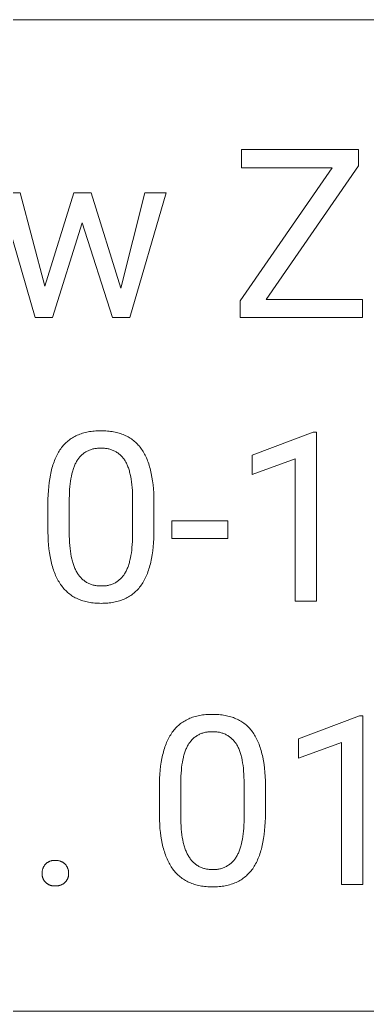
# Model space of a CAD drawing. Header units: millimetres. Extents: x 1434 to 4837, y 1889 to 4267.
# Drawn here: x 4076.1 to 4142.7, y 2079.7 to 2269.9 of the extents above; entities that cross this region are included whole.
import ezdxf

# ---------------------------------------------------------------- set-up
doc = ezdxf.new("R2010")
doc.units = ezdxf.units.MM
doc.header["$MEASUREMENT"] = 0
doc.layers.add('Domyślny', color=7, linetype='Continuous', true_color=0x000000)

msp = doc.modelspace()

# ---------------------------------------------------------------- linework, layer by layer
at = {"layer": 'Domyślny', "color": 18, "lineweight": 15, "true_color": 0x000000}
for p, q in [((4834.11, 2269.9), (3551.35, 2269.9)), ((4118.66, 2241.53), (4118.66, 2245.01)), ((4118.66, 2245.01), (4141.11, 2245.01)), ((4141.11, 2245.01), (4141.11, 2241.91)), ((4118.37, 2215.98), (4136.03, 2241.53)), ((4136.03, 2241.53), (4118.66, 2241.53)), ((4141.11, 2241.91), (4123.39, 2216.26)), ((4079.09, 2212.79), (4072.13, 2236.73)), ((4072.13, 2236.73), (4076.21, 2236.73)), ((4076.21, 2236.73), (4080.92, 2218.8)), ((4080.92, 2218.8), (4086.5, 2236.73)), ((4086.5, 2236.73), (4089.8, 2236.73)), ((4089.8, 2236.73), (4095.48, 2218.43)), ((4095.48, 2218.43), (4100.08, 2236.73)), ((4104.19, 2236.73), (4097.21, 2212.79)), ((4100.08, 2236.73), (4104.19, 2236.73)), ((4088.07, 2230.94), (4082.41, 2212.79)), ((4093.89, 2212.79), (4088.07, 2230.94)), ((4118.37, 2212.78), (4118.37, 2215.98)), ((4123.39, 2216.26), (4141.83, 2216.26)), ((4141.83, 2216.26), (4141.83, 2212.78)), ((4082.41, 2212.79), (4079.09, 2212.79)), ((4097.21, 2212.79), (4093.89, 2212.79)), ((4141.83, 2212.78), (4118.37, 2212.78)), ((4089.23, 2190.85), (4089.51, 2190.9)), ((4089.51, 2190.9), (4089.81, 2190.94)), ((4089.81, 2190.94), (4090.1, 2190.98)), ((4090.1, 2190.98), (4090.41, 2191.01)), ((4090.41, 2191.01), (4090.72, 2191.03)), ((4090.72, 2191.03), (4091.03, 2191.05)), ((4091.03, 2191.05), (4091.35, 2191.06)), ((4091.35, 2191.06), (4091.68, 2191.07)), ((4091.68, 2191.07), (4092, 2191.06)), ((4092, 2191.06), (4092.32, 2191.05)), ((4092.32, 2191.05), (4092.63, 2191.04)), ((4092.63, 2191.04), (4092.94, 2191.01)), ((4092.94, 2191.01), (4093.24, 2190.98)), ((4093.24, 2190.98), (4093.54, 2190.95)), ((4093.54, 2190.95), (4093.83, 2190.91)), ((4093.83, 2190.91), (4094.11, 2190.86)), ((4085.18, 2188.95), (4085.38, 2189.12)), ((4085.38, 2189.12), (4085.58, 2189.28)), ((4085.58, 2189.28), (4085.78, 2189.43)), ((4085.78, 2189.43), (4085.99, 2189.57)), ((4085.99, 2189.57), (4086.21, 2189.71)), ((4086.21, 2189.71), (4086.43, 2189.85)), ((4086.43, 2189.85), (4086.66, 2189.97)), ((4086.66, 2189.97), (4086.89, 2190.09)), ((4086.89, 2190.09), (4087.13, 2190.2)), ((4087.13, 2190.2), (4087.37, 2190.3)), ((4087.37, 2190.3), (4087.62, 2190.4)), ((4087.62, 2190.4), (4087.87, 2190.49)), ((4087.87, 2190.49), (4088.13, 2190.58)), ((4088.13, 2190.58), (4088.4, 2190.66)), ((4088.4, 2190.66), (4088.67, 2190.73)), ((4088.67, 2190.73), (4088.95, 2190.79)), ((4088.95, 2190.79), (4089.23, 2190.85)), ((4094.11, 2190.86), (4094.39, 2190.8)), ((4094.39, 2190.8), (4094.66, 2190.74)), ((4094.66, 2190.74), (4094.93, 2190.67)), ((4094.93, 2190.67), (4095.2, 2190.6)), ((4095.2, 2190.6), (4095.45, 2190.52)), ((4095.45, 2190.52), (4095.71, 2190.43)), ((4095.71, 2190.43), (4095.95, 2190.33)), ((4095.95, 2190.33), (4096.2, 2190.23)), ((4096.2, 2190.23), (4096.43, 2190.12)), ((4096.43, 2190.12), (4096.66, 2190.01)), ((4096.66, 2190.01), (4096.89, 2189.89)), ((4096.89, 2189.89), (4097.11, 2189.76)), ((4097.11, 2189.76), (4097.32, 2189.63)), ((4097.32, 2189.63), (4097.53, 2189.49)), ((4097.53, 2189.49), (4097.74, 2189.34)), ((4097.74, 2189.34), (4097.94, 2189.19)), ((4097.94, 2189.19), (4098.13, 2189.03)), ((4098.13, 2189.03), (4098.32, 2188.87)), ((4120.69, 2186.37), (4132.42, 2190.77)), ((4132.42, 2190.77), (4133.06, 2190.77)), ((4133.06, 2190.77), (4133.06, 2158.4)), ((4083.53, 2186.93), (4083.68, 2187.16)), ((4083.68, 2187.16), (4083.82, 2187.39)), ((4083.82, 2187.39), (4083.97, 2187.61)), ((4083.97, 2187.61), (4084.13, 2187.82)), ((4084.13, 2187.82), (4084.29, 2188.03)), ((4084.29, 2188.03), (4084.46, 2188.23)), ((4084.46, 2188.23), (4084.63, 2188.42)), ((4084.63, 2188.42), (4084.81, 2188.6)), ((4084.81, 2188.6), (4084.99, 2188.78)), ((4084.99, 2188.78), (4085.18, 2188.95)), ((4089.06, 2187.16), (4088.91, 2187.08)), ((4089.21, 2187.23), (4089.06, 2187.16)), ((4089.36, 2187.3), (4089.21, 2187.23)), ((4089.52, 2187.37), (4089.36, 2187.3)), ((4089.68, 2187.43), (4089.52, 2187.37)), ((4089.84, 2187.48), (4089.68, 2187.43)), ((4090, 2187.53), (4089.84, 2187.48)), ((4090.16, 2187.57), (4090, 2187.53)), ((4090.33, 2187.61), (4090.16, 2187.57)), ((4090.5, 2187.64), (4090.33, 2187.61)), ((4090.66, 2187.67), (4090.5, 2187.64)), ((4090.83, 2187.69), (4090.66, 2187.67)), ((4091, 2187.7), (4090.83, 2187.69)), ((4091.17, 2187.71), (4091, 2187.7)), ((4091.34, 2187.71), (4091.17, 2187.71)), ((4091.51, 2187.71), (4091.34, 2187.71)), ((4091.68, 2187.7), (4091.51, 2187.71)), ((4091.85, 2187.71), (4091.68, 2187.7)), ((4092.02, 2187.71), (4091.85, 2187.71)), ((4092.19, 2187.71), (4092.02, 2187.71)), ((4092.36, 2187.7), (4092.19, 2187.71)), ((4092.53, 2187.69), (4092.36, 2187.7)), ((4092.7, 2187.67), (4092.53, 2187.69)), ((4092.87, 2187.64), (4092.7, 2187.67)), ((4093.04, 2187.61), (4092.87, 2187.64)), ((4093.2, 2187.57), (4093.04, 2187.61)), ((4093.37, 2187.53), (4093.2, 2187.57)), ((4093.53, 2187.48), (4093.37, 2187.53)), ((4093.69, 2187.42), (4093.53, 2187.48)), ((4093.85, 2187.36), (4093.69, 2187.42)), ((4094.01, 2187.3), (4093.85, 2187.36)), ((4094.17, 2187.23), (4094.01, 2187.3)), ((4094.32, 2187.15), (4094.17, 2187.23)), ((4094.47, 2187.07), (4094.32, 2187.15)), ((4098.32, 2188.87), (4098.5, 2188.69)), ((4098.5, 2188.69), (4098.68, 2188.51)), ((4098.68, 2188.51), (4098.85, 2188.33)), ((4098.85, 2188.33), (4099.02, 2188.14)), ((4099.02, 2188.14), (4099.18, 2187.94)), ((4099.18, 2187.94), (4099.34, 2187.73)), ((4099.34, 2187.73), (4099.49, 2187.52)), ((4099.49, 2187.52), (4099.63, 2187.3)), ((4099.63, 2187.3), (4099.78, 2187.08)), ((4082.68, 2185.09), (4082.79, 2185.38)), ((4082.79, 2185.38), (4082.9, 2185.65)), ((4082.9, 2185.65), (4083.02, 2185.92)), ((4083.02, 2185.92), (4083.14, 2186.19)), ((4083.14, 2186.19), (4083.27, 2186.44)), ((4083.27, 2186.44), (4083.4, 2186.69)), ((4083.4, 2186.69), (4083.53, 2186.93)), ((4087.01, 2185.18), (4086.93, 2185.03)), ((4087.1, 2185.33), (4087.01, 2185.18)), ((4087.19, 2185.47), (4087.1, 2185.33)), ((4087.29, 2185.61), (4087.19, 2185.47)), ((4087.39, 2185.75), (4087.29, 2185.61)), ((4087.49, 2185.88), (4087.39, 2185.75)), ((4087.6, 2186.01), (4087.49, 2185.88)), ((4087.71, 2186.14), (4087.6, 2186.01)), ((4087.83, 2186.26), (4087.71, 2186.14)), ((4087.95, 2186.38), (4087.83, 2186.26)), ((4088.08, 2186.49), (4087.95, 2186.38)), ((4088.21, 2186.6), (4088.08, 2186.49)), ((4088.34, 2186.7), (4088.21, 2186.6)), ((4088.48, 2186.8), (4088.34, 2186.7)), ((4088.62, 2186.9), (4088.48, 2186.8)), ((4088.76, 2186.99), (4088.62, 2186.9)), ((4088.91, 2187.08), (4088.76, 2186.99)), ((4094.62, 2186.99), (4094.47, 2187.07)), ((4094.76, 2186.9), (4094.62, 2186.99)), ((4094.9, 2186.8), (4094.76, 2186.9)), ((4095.04, 2186.7), (4094.9, 2186.8)), ((4095.18, 2186.6), (4095.04, 2186.7)), ((4095.31, 2186.49), (4095.18, 2186.6)), ((4095.44, 2186.37), (4095.31, 2186.49)), ((4095.56, 2186.25), (4095.44, 2186.37)), ((4095.68, 2186.13), (4095.56, 2186.25)), ((4095.79, 2186.01), (4095.68, 2186.13)), ((4095.9, 2185.88), (4095.79, 2186.01)), ((4096.01, 2185.74), (4095.9, 2185.88)), ((4096.11, 2185.6), (4096.01, 2185.74)), ((4096.21, 2185.46), (4096.11, 2185.6)), ((4096.3, 2185.32), (4096.21, 2185.46)), ((4096.39, 2185.17), (4096.3, 2185.32)), ((4099.78, 2187.08), (4099.91, 2186.84)), ((4099.91, 2186.84), (4100.04, 2186.6)), ((4100.04, 2186.6), (4100.17, 2186.36)), ((4100.17, 2186.36), (4100.29, 2186.1)), ((4100.29, 2186.1), (4100.41, 2185.84)), ((4100.41, 2185.84), (4100.53, 2185.57)), ((4100.53, 2185.57), (4100.63, 2185.3)), ((4100.63, 2185.3), (4100.74, 2185.01)), ((4120.69, 2182.66), (4120.69, 2186.37)), ((4128.95, 2185.68), (4120.69, 2182.66)), ((4128.95, 2158.4), (4128.95, 2185.68)), ((4082.13, 2183.24), (4082.21, 2183.57)), ((4082.21, 2183.57), (4082.29, 2183.89)), ((4082.29, 2183.89), (4082.38, 2184.2)), ((4082.38, 2184.2), (4082.48, 2184.51)), ((4082.48, 2184.51), (4082.58, 2184.8)), ((4082.58, 2184.8), (4082.68, 2185.09)), ((4086.28, 2183.4), (4086.22, 2183.2)), ((4086.34, 2183.6), (4086.28, 2183.4)), ((4086.4, 2183.8), (4086.34, 2183.6)), ((4086.47, 2183.99), (4086.4, 2183.8)), ((4086.54, 2184.17), (4086.47, 2183.99)), ((4086.61, 2184.35), (4086.54, 2184.17)), ((4086.69, 2184.53), (4086.61, 2184.35)), ((4086.76, 2184.7), (4086.69, 2184.53)), ((4086.84, 2184.87), (4086.76, 2184.7)), ((4086.93, 2185.03), (4086.84, 2184.87)), ((4096.48, 2185.01), (4096.39, 2185.17)), ((4096.56, 2184.85), (4096.48, 2185.01)), ((4096.64, 2184.68), (4096.56, 2184.85)), ((4096.72, 2184.51), (4096.64, 2184.68)), ((4096.8, 2184.33), (4096.72, 2184.51)), ((4096.87, 2184.15), (4096.8, 2184.33)), ((4096.94, 2183.96), (4096.87, 2184.15)), ((4097.01, 2183.76), (4096.94, 2183.96)), ((4097.07, 2183.56), (4097.01, 2183.76)), ((4097.13, 2183.35), (4097.07, 2183.56)), ((4097.19, 2183.14), (4097.13, 2183.35)), ((4100.74, 2185.01), (4100.84, 2184.72)), ((4100.84, 2184.72), (4100.93, 2184.43)), ((4100.93, 2184.43), (4101.02, 2184.12)), ((4101.02, 2184.12), (4101.11, 2183.81)), ((4101.11, 2183.81), (4101.19, 2183.5)), ((4101.19, 2183.5), (4101.27, 2183.17)), ((4081.75, 2181.13), (4081.86, 2181.86)), ((4081.86, 2181.86), (4081.99, 2182.57)), ((4081.99, 2182.57), (4082.06, 2182.91)), ((4082.06, 2182.91), (4082.13, 2183.24)), ((4085.85, 2181.37), (4085.78, 2180.87)), ((4085.93, 2181.86), (4085.85, 2181.37)), ((4086.01, 2182.33), (4085.93, 2181.86)), ((4086.11, 2182.77), (4086.01, 2182.33)), ((4086.16, 2182.99), (4086.11, 2182.77)), ((4086.22, 2183.2), (4086.16, 2182.99)), ((4097.25, 2182.92), (4097.19, 2183.14)), ((4097.3, 2182.7), (4097.25, 2182.92)), ((4097.4, 2182.24), (4097.3, 2182.7)), ((4097.48, 2181.75), (4097.4, 2182.24)), ((4097.56, 2181.25), (4097.48, 2181.75)), ((4101.27, 2183.17), (4101.34, 2182.84)), ((4101.34, 2182.84), (4101.47, 2182.15)), ((4101.47, 2182.15), (4101.58, 2181.44)), ((4101.58, 2181.44), (4101.67, 2180.7)), ((4081.55, 2178.77), (4081.6, 2179.58)), ((4081.6, 2179.58), (4081.67, 2180.37)), ((4081.67, 2180.37), (4081.75, 2181.13)), ((4085.68, 2179.8), (4085.65, 2179.23)), ((4085.73, 2180.34), (4085.68, 2179.8)), ((4085.78, 2180.87), (4085.73, 2180.34)), ((4097.62, 2180.72), (4097.56, 2181.25)), ((4097.67, 2180.17), (4097.62, 2180.72)), ((4097.71, 2179.59), (4097.67, 2180.17)), ((4097.74, 2179), (4097.71, 2179.59)), ((4101.67, 2180.7), (4101.74, 2179.93)), ((4101.74, 2179.93), (4101.8, 2179.13)), ((4081.51, 2177.05), (4081.52, 2177.92)), ((4081.52, 2177.92), (4081.55, 2178.77)), ((4085.63, 2178.65), (4085.61, 2178.05)), ((4085.61, 2178.05), (4085.61, 2171.5)), ((4085.65, 2179.23), (4085.63, 2178.65)), ((4097.76, 2178.38), (4097.74, 2179)), ((4097.76, 2177.74), (4097.76, 2178.38)), ((4097.76, 2171.03), (4097.76, 2177.74)), ((4101.8, 2179.13), (4101.84, 2178.31)), ((4101.84, 2178.31), (4101.85, 2177.46)), ((4081.51, 2171.59), (4081.51, 2177.05)), ((4101.85, 2177.46), (4101.85, 2172.14)), ((4101.85, 2172.14), (4101.84, 2171.26)), ((4105.25, 2170.42), (4105.25, 2173.76)), ((4105.25, 2173.76), (4116.05, 2173.76)), ((4116.05, 2173.76), (4116.05, 2170.42)), ((4081.53, 2170.75), (4081.51, 2171.59)), ((4081.57, 2169.94), (4081.53, 2170.75)), ((4085.61, 2171.5), (4085.62, 2170.86)), ((4085.62, 2170.86), (4085.64, 2170.24)), ((4085.64, 2170.24), (4085.67, 2169.64)), ((4097.72, 2169.81), (4097.75, 2170.41)), ((4097.75, 2170.41), (4097.76, 2171.03)), ((4101.81, 2170.4), (4101.77, 2169.57)), ((4101.84, 2171.26), (4101.81, 2170.4)), ((4116.05, 2170.42), (4105.25, 2170.42)), ((4081.63, 2169.16), (4081.57, 2169.94)), ((4081.71, 2168.4), (4081.63, 2169.16)), ((4081.81, 2167.67), (4081.71, 2168.4)), ((4085.67, 2169.64), (4085.71, 2169.06)), ((4085.71, 2169.06), (4085.76, 2168.5)), ((4085.76, 2168.5), (4085.83, 2167.97)), ((4097.52, 2167.63), (4097.58, 2168.14)), ((4097.58, 2168.14), (4097.64, 2168.68)), ((4097.64, 2168.68), (4097.69, 2169.23)), ((4097.69, 2169.23), (4097.72, 2169.81)), ((4101.7, 2168.77), (4101.61, 2168)), ((4101.77, 2169.57), (4101.7, 2168.77)), ((4081.92, 2166.96), (4081.81, 2167.67)), ((4082.05, 2166.29), (4081.92, 2166.96)), ((4082.13, 2165.96), (4082.05, 2166.29)), ((4085.83, 2167.97), (4085.91, 2167.46)), ((4085.91, 2167.46), (4086, 2166.96)), ((4086, 2166.96), (4086.1, 2166.49)), ((4086.1, 2166.49), (4086.15, 2166.26)), ((4086.15, 2166.26), (4086.21, 2166.04)), ((4097.19, 2166), (4097.24, 2166.21)), ((4097.24, 2166.21), (4097.35, 2166.67)), ((4097.35, 2166.67), (4097.44, 2167.14)), ((4097.44, 2167.14), (4097.52, 2167.63)), ((4101.32, 2166.21), (4101.24, 2165.87)), ((4101.38, 2166.55), (4101.32, 2166.21)), ((4101.51, 2167.26), (4101.38, 2166.55)), ((4101.61, 2168), (4101.51, 2167.26)), ((4082.2, 2165.64), (4082.13, 2165.96)), ((4082.29, 2165.32), (4082.2, 2165.64)), ((4082.37, 2165.01), (4082.29, 2165.32)), ((4082.47, 2164.71), (4082.37, 2165.01)), ((4082.56, 2164.41), (4082.47, 2164.71)), ((4082.66, 2164.12), (4082.56, 2164.41)), ((4086.21, 2166.04), (4086.27, 2165.82)), ((4086.27, 2165.82), (4086.34, 2165.61)), ((4086.34, 2165.61), (4086.41, 2165.41)), ((4086.41, 2165.41), (4086.48, 2165.2)), ((4086.48, 2165.2), (4086.55, 2165.01)), ((4086.55, 2165.01), (4086.62, 2164.82)), ((4086.62, 2164.82), (4086.7, 2164.63)), ((4086.7, 2164.63), (4086.79, 2164.45)), ((4086.79, 2164.45), (4086.87, 2164.28)), ((4086.87, 2164.28), (4086.96, 2164.11)), ((4096.49, 2164.11), (4096.58, 2164.27)), ((4096.58, 2164.27), (4096.66, 2164.45)), ((4096.66, 2164.45), (4096.73, 2164.62)), ((4096.73, 2164.62), (4096.81, 2164.8)), ((4096.81, 2164.8), (4096.88, 2164.99)), ((4096.88, 2164.99), (4096.94, 2165.18)), ((4096.94, 2165.18), (4097.01, 2165.38)), ((4097.01, 2165.38), (4097.07, 2165.58)), ((4097.07, 2165.58), (4097.13, 2165.79)), ((4097.13, 2165.79), (4097.19, 2166)), ((4100.8, 2164.29), (4100.7, 2164)), ((4100.9, 2164.59), (4100.8, 2164.29)), ((4100.99, 2164.9), (4100.9, 2164.59)), ((4101.08, 2165.21), (4100.99, 2164.9)), ((4101.16, 2165.54), (4101.08, 2165.21)), ((4101.24, 2165.87), (4101.16, 2165.54)), ((4082.77, 2163.84), (4082.66, 2164.12)), ((4082.88, 2163.56), (4082.77, 2163.84)), ((4082.99, 2163.3), (4082.88, 2163.56)), ((4083.11, 2163.03), (4082.99, 2163.3)), ((4083.24, 2162.78), (4083.11, 2163.03)), ((4083.37, 2162.53), (4083.24, 2162.78)), ((4083.5, 2162.28), (4083.37, 2162.53)), ((4086.96, 2164.11), (4087.05, 2163.95)), ((4087.05, 2163.95), (4087.14, 2163.79)), ((4087.14, 2163.79), (4087.23, 2163.64)), ((4087.23, 2163.64), (4087.33, 2163.5)), ((4087.33, 2163.5), (4087.42, 2163.36)), ((4087.42, 2163.36), (4087.53, 2163.22)), ((4087.53, 2163.22), (4087.63, 2163.09)), ((4087.63, 2163.09), (4087.74, 2162.96)), ((4087.74, 2162.96), (4087.86, 2162.83)), ((4087.86, 2162.83), (4087.98, 2162.71)), ((4087.98, 2162.71), (4088.11, 2162.59)), ((4088.11, 2162.59), (4088.23, 2162.48)), ((4088.23, 2162.48), (4088.37, 2162.37)), ((4088.37, 2162.37), (4088.5, 2162.26)), ((4095.01, 2162.29), (4095.14, 2162.39)), ((4095.14, 2162.39), (4095.27, 2162.5)), ((4095.27, 2162.5), (4095.39, 2162.61)), ((4095.39, 2162.61), (4095.51, 2162.73)), ((4095.51, 2162.73), (4095.63, 2162.85)), ((4095.63, 2162.85), (4095.74, 2162.97)), ((4095.74, 2162.97), (4095.85, 2163.1)), ((4095.85, 2163.1), (4095.95, 2163.23)), ((4095.95, 2163.23), (4096.05, 2163.36)), ((4096.05, 2163.36), (4096.14, 2163.5)), ((4096.14, 2163.5), (4096.23, 2163.64)), ((4096.23, 2163.64), (4096.32, 2163.79)), ((4096.32, 2163.79), (4096.41, 2163.95)), ((4096.41, 2163.95), (4096.49, 2164.11)), ((4099.98, 2162.38), (4099.84, 2162.14)), ((4100.11, 2162.64), (4099.98, 2162.38)), ((4100.24, 2162.89), (4100.11, 2162.64)), ((4100.36, 2163.16), (4100.24, 2162.89)), ((4100.48, 2163.43), (4100.36, 2163.16)), ((4100.59, 2163.71), (4100.48, 2163.43)), ((4100.7, 2164), (4100.59, 2163.71)), ((4083.64, 2162.05), (4083.5, 2162.28)), ((4083.78, 2161.82), (4083.64, 2162.05)), ((4083.93, 2161.59), (4083.78, 2161.82)), ((4084.09, 2161.38), (4083.93, 2161.59)), ((4084.24, 2161.17), (4084.09, 2161.38)), ((4084.41, 2160.96), (4084.24, 2161.17)), ((4084.57, 2160.76), (4084.41, 2160.96)), ((4084.75, 2160.57), (4084.57, 2160.76)), ((4084.93, 2160.39), (4084.75, 2160.57)), ((4088.5, 2162.26), (4088.64, 2162.16)), ((4088.64, 2162.16), (4088.79, 2162.07)), ((4088.79, 2162.07), (4088.93, 2161.98)), ((4088.93, 2161.98), (4089.08, 2161.9)), ((4089.08, 2161.9), (4089.23, 2161.82)), ((4089.23, 2161.82), (4089.39, 2161.74)), ((4089.39, 2161.74), (4089.54, 2161.67)), ((4089.54, 2161.67), (4089.7, 2161.61)), ((4089.7, 2161.61), (4089.87, 2161.55)), ((4089.87, 2161.55), (4090.03, 2161.5)), ((4090.03, 2161.5), (4090.19, 2161.45)), ((4090.19, 2161.45), (4090.36, 2161.41)), ((4090.36, 2161.41), (4090.53, 2161.38)), ((4090.53, 2161.38), (4090.7, 2161.35)), ((4090.7, 2161.35), (4090.87, 2161.33)), ((4090.87, 2161.33), (4091.04, 2161.31)), ((4091.04, 2161.31), (4091.21, 2161.3)), ((4091.21, 2161.3), (4091.38, 2161.29)), ((4091.38, 2161.29), (4091.55, 2161.29)), ((4091.55, 2161.29), (4091.72, 2161.3)), ((4091.72, 2161.3), (4091.89, 2161.29)), ((4091.89, 2161.29), (4092.06, 2161.29)), ((4092.06, 2161.29), (4092.22, 2161.29)), ((4092.22, 2161.29), (4092.39, 2161.3)), ((4092.39, 2161.3), (4092.56, 2161.32)), ((4092.56, 2161.32), (4092.72, 2161.34)), ((4092.72, 2161.34), (4092.89, 2161.36)), ((4092.89, 2161.36), (4093.05, 2161.4)), ((4093.05, 2161.4), (4093.21, 2161.43)), ((4093.21, 2161.43), (4093.37, 2161.48)), ((4093.37, 2161.48), (4093.53, 2161.52)), ((4093.53, 2161.52), (4093.69, 2161.58)), ((4093.69, 2161.58), (4093.85, 2161.64)), ((4093.85, 2161.64), (4094, 2161.7)), ((4094, 2161.7), (4094.15, 2161.77)), ((4094.15, 2161.77), (4094.3, 2161.84)), ((4094.3, 2161.84), (4094.45, 2161.92)), ((4094.45, 2161.92), (4094.59, 2162.01)), ((4094.59, 2162.01), (4094.73, 2162.1)), ((4094.73, 2162.1), (4094.87, 2162.19)), ((4094.87, 2162.19), (4095.01, 2162.29)), ((4098.75, 2160.63), (4098.57, 2160.45)), ((4098.92, 2160.83), (4098.75, 2160.63)), ((4099.09, 2161.03), (4098.92, 2160.83)), ((4099.25, 2161.24), (4099.09, 2161.03)), ((4099.41, 2161.46), (4099.25, 2161.24)), ((4099.56, 2161.68), (4099.41, 2161.46)), ((4099.7, 2161.91), (4099.56, 2161.68)), ((4099.84, 2162.14), (4099.7, 2161.91)), ((4085.11, 2160.21), (4084.93, 2160.39)), ((4085.3, 2160.04), (4085.11, 2160.21)), ((4085.49, 2159.88), (4085.3, 2160.04)), ((4085.69, 2159.72), (4085.49, 2159.88)), ((4085.9, 2159.57), (4085.69, 2159.72)), ((4086.11, 2159.42), (4085.9, 2159.57)), ((4086.32, 2159.29), (4086.11, 2159.42)), ((4086.54, 2159.16), (4086.32, 2159.29)), ((4086.77, 2159.03), (4086.54, 2159.16)), ((4087, 2158.92), (4086.77, 2159.03)), ((4087.24, 2158.81), (4087, 2158.92)), ((4087.48, 2158.7), (4087.24, 2158.81)), ((4087.72, 2158.61), (4087.48, 2158.7)), ((4087.98, 2158.52), (4087.72, 2158.61)), ((4095.76, 2158.62), (4095.51, 2158.53)), ((4096.01, 2158.72), (4095.76, 2158.62)), ((4096.25, 2158.83), (4096.01, 2158.72)), ((4096.49, 2158.94), (4096.25, 2158.83)), ((4096.72, 2159.06), (4096.49, 2158.94)), ((4096.95, 2159.19), (4096.72, 2159.06)), ((4097.17, 2159.32), (4096.95, 2159.19)), ((4097.39, 2159.46), (4097.17, 2159.32)), ((4097.6, 2159.61), (4097.39, 2159.46)), ((4097.8, 2159.76), (4097.6, 2159.61)), ((4098, 2159.92), (4097.8, 2159.76)), ((4098.2, 2160.09), (4098, 2159.92)), ((4098.38, 2160.27), (4098.2, 2160.09)), ((4098.57, 2160.45), (4098.38, 2160.27)), ((4088.23, 2158.43), (4087.98, 2158.52)), ((4088.5, 2158.36), (4088.23, 2158.43)), ((4088.76, 2158.29), (4088.5, 2158.36)), ((4089.04, 2158.22), (4088.76, 2158.29)), ((4089.31, 2158.17), (4089.04, 2158.22)), ((4089.6, 2158.12), (4089.31, 2158.17)), ((4089.88, 2158.07), (4089.6, 2158.12)), ((4090.18, 2158.04), (4089.88, 2158.07)), ((4090.48, 2158.01), (4090.18, 2158.04)), ((4090.78, 2157.98), (4090.48, 2158.01)), ((4091.09, 2157.97), (4090.78, 2157.98)), ((4091.4, 2157.96), (4091.09, 2157.97)), ((4091.72, 2157.95), (4091.4, 2157.96)), ((4092.05, 2157.96), (4091.72, 2157.95)), ((4092.36, 2157.97), (4092.05, 2157.96)), ((4092.68, 2157.98), (4092.36, 2157.97)), ((4092.98, 2158.01), (4092.68, 2157.98)), ((4093.29, 2158.04), (4092.98, 2158.01)), ((4093.58, 2158.08), (4093.29, 2158.04)), ((4093.87, 2158.12), (4093.58, 2158.08)), ((4094.16, 2158.17), (4093.87, 2158.12)), ((4094.44, 2158.23), (4094.16, 2158.17)), ((4094.72, 2158.3), (4094.44, 2158.23)), ((4094.98, 2158.37), (4094.72, 2158.3)), ((4095.25, 2158.45), (4094.98, 2158.37)), ((4095.51, 2158.53), (4095.25, 2158.45)), ((4133.06, 2158.4), (4128.95, 2158.4)), ((4108.27, 2135.69), (4108.51, 2135.8)), ((4108.51, 2135.8), (4108.75, 2135.9)), ((4108.75, 2135.9), (4109, 2136)), ((4109, 2136), (4109.25, 2136.09)), ((4109.25, 2136.09), (4109.51, 2136.18)), ((4109.51, 2136.18), (4109.78, 2136.26)), ((4109.78, 2136.26), (4110.05, 2136.33)), ((4110.05, 2136.33), (4110.33, 2136.39)), ((4110.33, 2136.39), (4110.61, 2136.45)), ((4110.61, 2136.45), (4110.89, 2136.5)), ((4110.89, 2136.5), (4111.19, 2136.54)), ((4111.19, 2136.54), (4111.49, 2136.58)), ((4111.49, 2136.58), (4111.79, 2136.61)), ((4111.79, 2136.61), (4112.1, 2136.63)), ((4112.1, 2136.63), (4112.41, 2136.65)), ((4112.41, 2136.65), (4112.73, 2136.66)), ((4112.73, 2136.66), (4113.06, 2136.66)), ((4113.06, 2136.66), (4113.38, 2136.66)), ((4113.38, 2136.66), (4113.7, 2136.65)), ((4113.7, 2136.65), (4114.01, 2136.64)), ((4114.01, 2136.64), (4114.32, 2136.61)), ((4114.32, 2136.61), (4114.62, 2136.58)), ((4114.62, 2136.58), (4114.92, 2136.55)), ((4114.92, 2136.55), (4115.21, 2136.51)), ((4115.21, 2136.51), (4115.49, 2136.46)), ((4115.49, 2136.46), (4115.77, 2136.4)), ((4115.77, 2136.4), (4116.04, 2136.34)), ((4116.04, 2136.34), (4116.31, 2136.27)), ((4116.31, 2136.27), (4116.58, 2136.2)), ((4116.58, 2136.2), (4116.83, 2136.12)), ((4116.83, 2136.12), (4117.09, 2136.03)), ((4117.09, 2136.03), (4117.33, 2135.93)), ((4117.33, 2135.93), (4117.58, 2135.83)), ((4117.58, 2135.83), (4117.81, 2135.73)), ((4129.56, 2131.97), (4141.29, 2136.37)), ((4141.29, 2136.37), (4141.94, 2136.37)), ((4141.94, 2136.37), (4141.94, 2104)), ((4105.84, 2133.82), (4106.01, 2134.02)), ((4106.01, 2134.02), (4106.19, 2134.2)), ((4106.19, 2134.2), (4106.37, 2134.38)), ((4106.37, 2134.38), (4106.56, 2134.55)), ((4106.56, 2134.55), (4106.76, 2134.72)), ((4106.76, 2134.72), (4106.96, 2134.88)), ((4106.96, 2134.88), (4107.16, 2135.03)), ((4107.16, 2135.03), (4107.37, 2135.17)), ((4107.37, 2135.17), (4107.59, 2135.31)), ((4107.59, 2135.31), (4107.81, 2135.44)), ((4107.81, 2135.44), (4108.04, 2135.57)), ((4108.04, 2135.57), (4108.27, 2135.69)), ((4117.81, 2135.73), (4118.04, 2135.61)), ((4118.04, 2135.61), (4118.27, 2135.49)), ((4118.27, 2135.49), (4118.49, 2135.37)), ((4118.49, 2135.37), (4118.7, 2135.23)), ((4118.7, 2135.23), (4118.91, 2135.09)), ((4118.91, 2135.09), (4119.12, 2134.95)), ((4119.12, 2134.95), (4119.32, 2134.8)), ((4119.32, 2134.8), (4119.51, 2134.64)), ((4119.51, 2134.64), (4119.7, 2134.47)), ((4119.7, 2134.47), (4119.88, 2134.3)), ((4119.88, 2134.3), (4120.06, 2134.12)), ((4120.06, 2134.12), (4120.23, 2133.94)), ((4120.23, 2133.94), (4120.4, 2133.75)), ((4104.52, 2131.79), (4104.65, 2132.04)), ((4104.65, 2132.04), (4104.78, 2132.29)), ((4104.78, 2132.29), (4104.91, 2132.53)), ((4104.91, 2132.53), (4105.06, 2132.76)), ((4105.06, 2132.76), (4105.2, 2132.99)), ((4105.2, 2132.99), (4105.35, 2133.21)), ((4105.35, 2133.21), (4105.51, 2133.42)), ((4105.51, 2133.42), (4105.67, 2133.63)), ((4105.67, 2133.63), (4105.84, 2133.82)), ((4109.33, 2131.98), (4109.21, 2131.86)), ((4109.46, 2132.09), (4109.33, 2131.98)), ((4109.59, 2132.2), (4109.46, 2132.09)), ((4109.72, 2132.31), (4109.59, 2132.2)), ((4109.86, 2132.41), (4109.72, 2132.31)), ((4110, 2132.5), (4109.86, 2132.41)), ((4110.14, 2132.59), (4110, 2132.5)), ((4110.29, 2132.68), (4110.14, 2132.59)), ((4110.44, 2132.76), (4110.29, 2132.68)), ((4110.59, 2132.83), (4110.44, 2132.76)), ((4110.74, 2132.9), (4110.59, 2132.83)), ((4110.9, 2132.97), (4110.74, 2132.9)), ((4111.06, 2133.03), (4110.9, 2132.97)), ((4111.22, 2133.08), (4111.06, 2133.03)), ((4111.38, 2133.13), (4111.22, 2133.08)), ((4111.54, 2133.17), (4111.38, 2133.13)), ((4111.71, 2133.21), (4111.54, 2133.17)), ((4111.88, 2133.24), (4111.71, 2133.21)), ((4112.04, 2133.27), (4111.88, 2133.24)), ((4112.21, 2133.29), (4112.04, 2133.27)), ((4112.38, 2133.3), (4112.21, 2133.29)), ((4112.55, 2133.31), (4112.38, 2133.3)), ((4112.72, 2133.31), (4112.55, 2133.31)), ((4112.89, 2133.31), (4112.72, 2133.31)), ((4113.06, 2133.3), (4112.89, 2133.31)), ((4113.23, 2133.31), (4113.06, 2133.3)), ((4113.4, 2133.31), (4113.23, 2133.31)), ((4113.57, 2133.31), (4113.4, 2133.31)), ((4113.74, 2133.3), (4113.57, 2133.31)), ((4113.91, 2133.29), (4113.74, 2133.3)), ((4114.08, 2133.27), (4113.91, 2133.29)), ((4114.25, 2133.24), (4114.08, 2133.27)), ((4114.42, 2133.21), (4114.25, 2133.24)), ((4114.58, 2133.17), (4114.42, 2133.21)), ((4114.75, 2133.13), (4114.58, 2133.17)), ((4114.91, 2133.08), (4114.75, 2133.13)), ((4115.07, 2133.03), (4114.91, 2133.08)), ((4115.23, 2132.97), (4115.07, 2133.03)), ((4115.39, 2132.9), (4115.23, 2132.97)), ((4115.55, 2132.83), (4115.39, 2132.9)), ((4115.7, 2132.76), (4115.55, 2132.83)), ((4115.85, 2132.68), (4115.7, 2132.76)), ((4116, 2132.59), (4115.85, 2132.68)), ((4116.14, 2132.5), (4116, 2132.59)), ((4116.28, 2132.41), (4116.14, 2132.5)), ((4116.42, 2132.31), (4116.28, 2132.41)), ((4116.56, 2132.2), (4116.42, 2132.31)), ((4116.69, 2132.09), (4116.56, 2132.2)), ((4116.82, 2131.98), (4116.69, 2132.09)), ((4116.94, 2131.86), (4116.82, 2131.98)), ((4120.4, 2133.75), (4120.56, 2133.55)), ((4120.56, 2133.55), (4120.72, 2133.34)), ((4120.72, 2133.34), (4120.87, 2133.13)), ((4120.87, 2133.13), (4121.01, 2132.91)), ((4121.01, 2132.91), (4121.16, 2132.69)), ((4121.16, 2132.69), (4121.29, 2132.45)), ((4121.29, 2132.45), (4121.42, 2132.21)), ((4121.42, 2132.21), (4121.55, 2131.97)), ((4121.55, 2131.97), (4121.67, 2131.71)), ((4129.56, 2128.26), (4129.56, 2131.97)), ((4103.76, 2129.8), (4103.86, 2130.1)), ((4103.86, 2130.1), (4103.96, 2130.4)), ((4103.96, 2130.4), (4104.06, 2130.69)), ((4104.06, 2130.69), (4104.17, 2130.98)), ((4104.17, 2130.98), (4104.28, 2131.25)), ((4104.28, 2131.25), (4104.4, 2131.52)), ((4104.4, 2131.52), (4104.52, 2131.79)), ((4108.07, 2130.13), (4107.99, 2129.95)), ((4108.14, 2130.3), (4108.07, 2130.13)), ((4108.22, 2130.46), (4108.14, 2130.3)), ((4108.31, 2130.63), (4108.22, 2130.46)), ((4108.39, 2130.78), (4108.31, 2130.63)), ((4108.48, 2130.93), (4108.39, 2130.78)), ((4108.57, 2131.07), (4108.48, 2130.93)), ((4108.67, 2131.21), (4108.57, 2131.07)), ((4108.77, 2131.35), (4108.67, 2131.21)), ((4108.87, 2131.48), (4108.77, 2131.35)), ((4108.98, 2131.61), (4108.87, 2131.48)), ((4109.09, 2131.74), (4108.98, 2131.61)), ((4109.21, 2131.86), (4109.09, 2131.74)), ((4117.06, 2131.74), (4116.94, 2131.86)), ((4117.17, 2131.61), (4117.06, 2131.74)), ((4117.28, 2131.48), (4117.17, 2131.61)), ((4117.39, 2131.35), (4117.28, 2131.48)), ((4117.49, 2131.21), (4117.39, 2131.35)), ((4117.59, 2131.07), (4117.49, 2131.21)), ((4117.68, 2130.93), (4117.59, 2131.07)), ((4117.77, 2130.78), (4117.68, 2130.93)), ((4117.86, 2130.62), (4117.77, 2130.78)), ((4117.94, 2130.46), (4117.86, 2130.62)), ((4118.02, 2130.29), (4117.94, 2130.46)), ((4118.1, 2130.11), (4118.02, 2130.29)), ((4118.18, 2129.93), (4118.1, 2130.11)), ((4121.67, 2131.71), (4121.79, 2131.45)), ((4121.79, 2131.45), (4121.91, 2131.18)), ((4121.91, 2131.18), (4122.02, 2130.91)), ((4122.02, 2130.91), (4122.12, 2130.62)), ((4122.12, 2130.62), (4122.22, 2130.33)), ((4122.22, 2130.33), (4122.31, 2130.04)), ((4122.31, 2130.04), (4122.4, 2129.73)), ((4137.83, 2131.28), (4129.56, 2128.26)), ((4137.83, 2104), (4137.83, 2131.28)), ((4103.24, 2127.46), (4103.37, 2128.17)), ((4103.37, 2128.17), (4103.44, 2128.51)), ((4103.44, 2128.51), (4103.51, 2128.84)), ((4103.51, 2128.84), (4103.59, 2129.17)), ((4103.59, 2129.17), (4103.67, 2129.49)), ((4103.67, 2129.49), (4103.76, 2129.8)), ((4107.49, 2128.37), (4107.39, 2127.92)), ((4107.54, 2128.59), (4107.49, 2128.37)), ((4107.6, 2128.8), (4107.54, 2128.59)), ((4107.66, 2129), (4107.6, 2128.8)), ((4107.72, 2129.2), (4107.66, 2129)), ((4107.78, 2129.4), (4107.72, 2129.2)), ((4107.85, 2129.59), (4107.78, 2129.4)), ((4107.92, 2129.77), (4107.85, 2129.59)), ((4107.99, 2129.95), (4107.92, 2129.77)), ((4118.25, 2129.75), (4118.18, 2129.93)), ((4118.32, 2129.56), (4118.25, 2129.75)), ((4118.39, 2129.36), (4118.32, 2129.56)), ((4118.45, 2129.16), (4118.39, 2129.36)), ((4118.51, 2128.96), (4118.45, 2129.16)), ((4118.57, 2128.74), (4118.51, 2128.96)), ((4118.63, 2128.53), (4118.57, 2128.74)), ((4118.68, 2128.3), (4118.63, 2128.53)), ((4118.78, 2127.84), (4118.68, 2128.3)), ((4122.4, 2129.73), (4122.49, 2129.42)), ((4122.49, 2129.42), (4122.57, 2129.1)), ((4122.57, 2129.1), (4122.65, 2128.78)), ((4122.65, 2128.78), (4122.72, 2128.45)), ((4122.72, 2128.45), (4122.85, 2127.76)), ((4103.05, 2125.97), (4103.13, 2126.73)), ((4103.13, 2126.73), (4103.24, 2127.46)), ((4107.16, 2126.47), (4107.11, 2125.94)), ((4107.23, 2126.97), (4107.16, 2126.47)), ((4107.31, 2127.46), (4107.23, 2126.97)), ((4107.39, 2127.92), (4107.31, 2127.46)), ((4118.86, 2127.35), (4118.78, 2127.84)), ((4118.94, 2126.85), (4118.86, 2127.35)), ((4119, 2126.32), (4118.94, 2126.85)), ((4119.05, 2125.77), (4119, 2126.32)), ((4122.85, 2127.76), (4122.96, 2127.05)), ((4122.96, 2127.05), (4123.05, 2126.31)), ((4123.05, 2126.31), (4123.12, 2125.54)), ((4102.9, 2123.52), (4102.93, 2124.37)), ((4102.93, 2124.37), (4102.98, 2125.18)), ((4102.98, 2125.18), (4103.05, 2125.97)), ((4107.03, 2124.83), (4107.01, 2124.25)), ((4107.06, 2125.4), (4107.03, 2124.83)), ((4107.11, 2125.94), (4107.06, 2125.4)), ((4119.09, 2125.19), (4119.05, 2125.77)), ((4119.12, 2124.6), (4119.09, 2125.19)), ((4119.14, 2123.98), (4119.12, 2124.6)), ((4123.12, 2125.54), (4123.18, 2124.74)), ((4123.18, 2124.74), (4123.22, 2123.91)), ((4102.89, 2122.65), (4102.9, 2123.52)), ((4102.89, 2117.19), (4102.89, 2122.65)), ((4107.01, 2124.25), (4107, 2123.64)), ((4107, 2123.64), (4107, 2117.09)), ((4119.14, 2123.34), (4119.14, 2123.98)), ((4119.14, 2116.63), (4119.14, 2123.34)), ((4123.22, 2123.91), (4123.23, 2123.06)), ((4123.23, 2123.06), (4123.23, 2117.74)), ((4102.92, 2116.35), (4102.89, 2117.19)), ((4107, 2117.09), (4107, 2116.45)), ((4123.22, 2116.86), (4123.2, 2116)), ((4123.23, 2117.74), (4123.22, 2116.86)), ((4102.96, 2115.54), (4102.92, 2116.35)), ((4103.01, 2114.76), (4102.96, 2115.54)), ((4107, 2116.45), (4107.02, 2115.84)), ((4107.02, 2115.84), (4107.05, 2115.24)), ((4107.05, 2115.24), (4107.09, 2114.66)), ((4119.02, 2114.28), (4119.07, 2114.83)), ((4119.07, 2114.83), (4119.1, 2115.41)), ((4119.1, 2115.41), (4119.13, 2116.01)), ((4119.13, 2116.01), (4119.14, 2116.63)), ((4123.15, 2115.17), (4123.08, 2114.38)), ((4123.2, 2116), (4123.15, 2115.17)), ((4103.09, 2114), (4103.01, 2114.76)), ((4103.19, 2113.28), (4103.09, 2114)), ((4103.3, 2112.57), (4103.19, 2113.28)), ((4107.09, 2114.66), (4107.14, 2114.11)), ((4107.14, 2114.11), (4107.21, 2113.57)), ((4107.21, 2113.57), (4107.29, 2113.06)), ((4107.29, 2113.06), (4107.38, 2112.57)), ((4118.82, 2112.74), (4118.9, 2113.23)), ((4118.9, 2113.23), (4118.96, 2113.74)), ((4118.96, 2113.74), (4119.02, 2114.28)), ((4122.99, 2113.61), (4122.89, 2112.87)), ((4123.08, 2114.38), (4122.99, 2113.61)), ((4103.43, 2111.9), (4103.3, 2112.57)), ((4103.51, 2111.57), (4103.43, 2111.9)), ((4103.58, 2111.24), (4103.51, 2111.57)), ((4103.67, 2110.93), (4103.58, 2111.24)), ((4107.38, 2112.57), (4107.48, 2112.1)), ((4107.48, 2112.1), (4107.53, 2111.87)), ((4107.53, 2111.87), (4107.59, 2111.65)), ((4107.59, 2111.65), (4107.65, 2111.43)), ((4107.65, 2111.43), (4107.72, 2111.22)), ((4107.72, 2111.22), (4107.79, 2111.01)), ((4107.79, 2111.01), (4107.86, 2110.81)), ((4118.39, 2110.98), (4118.45, 2111.18)), ((4118.45, 2111.18), (4118.51, 2111.38)), ((4118.51, 2111.38), (4118.57, 2111.6)), ((4118.57, 2111.6), (4118.63, 2111.81)), ((4118.63, 2111.81), (4118.73, 2112.26)), ((4118.73, 2112.26), (4118.82, 2112.74)), ((4122.54, 2111.15), (4122.46, 2110.82)), ((4122.62, 2111.48), (4122.54, 2111.15)), ((4122.7, 2111.81), (4122.62, 2111.48)), ((4122.76, 2112.16), (4122.7, 2111.81)), ((4122.89, 2112.87), (4122.76, 2112.16)), ((4103.75, 2110.62), (4103.67, 2110.93)), ((4103.85, 2110.32), (4103.75, 2110.62)), ((4103.94, 2110.02), (4103.85, 2110.32)), ((4104.04, 2109.73), (4103.94, 2110.02)), ((4104.15, 2109.45), (4104.04, 2109.73)), ((4104.26, 2109.17), (4104.15, 2109.45)), ((4104.38, 2108.91), (4104.26, 2109.17)), ((4107.86, 2110.81), (4107.93, 2110.62)), ((4107.93, 2110.62), (4108.01, 2110.43)), ((4108.01, 2110.43), (4108.08, 2110.24)), ((4108.08, 2110.24), (4108.17, 2110.06)), ((4108.17, 2110.06), (4108.25, 2109.89)), ((4108.25, 2109.89), (4108.34, 2109.72)), ((4108.34, 2109.72), (4108.43, 2109.56)), ((4108.43, 2109.56), (4108.53, 2109.4)), ((4108.53, 2109.4), (4108.61, 2109.25)), ((4108.61, 2109.25), (4108.71, 2109.11)), ((4108.71, 2109.11), (4108.8, 2108.97)), ((4117.52, 2109.1), (4117.61, 2109.24)), ((4117.61, 2109.24), (4117.7, 2109.39)), ((4117.7, 2109.39), (4117.79, 2109.55)), ((4117.79, 2109.55), (4117.87, 2109.71)), ((4117.87, 2109.71), (4117.96, 2109.87)), ((4117.96, 2109.87), (4118.04, 2110.04)), ((4118.04, 2110.04), (4118.11, 2110.22)), ((4118.11, 2110.22), (4118.19, 2110.4)), ((4118.19, 2110.4), (4118.26, 2110.59)), ((4118.26, 2110.59), (4118.33, 2110.78)), ((4118.33, 2110.78), (4118.39, 2110.98)), ((4121.97, 2109.32), (4121.86, 2109.04)), ((4122.08, 2109.6), (4121.97, 2109.32)), ((4122.18, 2109.9), (4122.08, 2109.6)), ((4122.28, 2110.2), (4122.18, 2109.9)), ((4122.37, 2110.51), (4122.28, 2110.2)), ((4122.46, 2110.82), (4122.37, 2110.51)), ((4080.58, 2107.17), (4080.61, 2107.25)), ((4080.61, 2107.25), (4080.65, 2107.33)), ((4080.65, 2107.33), (4080.69, 2107.41)), ((4080.69, 2107.41), (4080.73, 2107.48)), ((4080.73, 2107.48), (4080.77, 2107.56)), ((4080.77, 2107.56), (4080.82, 2107.63)), ((4080.82, 2107.63), (4080.87, 2107.71)), ((4080.87, 2107.71), (4080.92, 2107.78)), ((4080.92, 2107.78), (4080.98, 2107.84)), ((4080.98, 2107.84), (4081.03, 2107.91)), ((4081.03, 2107.91), (4081.09, 2107.97)), ((4081.09, 2107.97), (4081.15, 2108.02)), ((4081.15, 2108.02), (4081.21, 2108.07)), ((4081.21, 2108.07), (4081.27, 2108.12)), ((4081.27, 2108.12), (4081.33, 2108.17)), ((4081.33, 2108.17), (4081.4, 2108.22)), ((4081.4, 2108.22), (4081.47, 2108.26)), ((4081.47, 2108.26), (4081.54, 2108.31)), ((4081.54, 2108.31), (4081.6, 2108.34)), ((4081.6, 2108.34), (4081.68, 2108.38)), ((4081.68, 2108.38), (4081.75, 2108.42)), ((4081.75, 2108.42), (4081.82, 2108.45)), ((4081.82, 2108.45), (4081.89, 2108.48)), ((4081.89, 2108.48), (4081.97, 2108.51)), ((4081.97, 2108.51), (4082.05, 2108.53)), ((4082.05, 2108.53), (4082.12, 2108.55)), ((4082.12, 2108.55), (4082.2, 2108.57)), ((4082.2, 2108.57), (4082.28, 2108.59)), ((4082.28, 2108.59), (4082.36, 2108.6)), ((4082.36, 2108.6), (4082.44, 2108.61)), ((4082.44, 2108.61), (4082.52, 2108.62)), ((4082.52, 2108.62), (4082.6, 2108.63)), ((4082.6, 2108.63), (4082.68, 2108.63)), ((4082.68, 2108.63), (4082.76, 2108.63)), ((4082.76, 2108.63), (4082.84, 2108.63)), ((4082.84, 2108.63), (4082.92, 2108.62)), ((4082.92, 2108.62), (4083, 2108.63)), ((4083, 2108.63), (4083.08, 2108.63)), ((4083.08, 2108.63), (4083.17, 2108.63)), ((4083.17, 2108.63), (4083.25, 2108.62)), ((4083.25, 2108.62), (4083.34, 2108.62)), ((4083.34, 2108.62), (4083.42, 2108.61)), ((4083.42, 2108.61), (4083.51, 2108.59)), ((4083.51, 2108.59), (4083.59, 2108.58)), ((4083.59, 2108.58), (4083.67, 2108.56)), ((4083.67, 2108.56), (4083.75, 2108.54)), ((4083.75, 2108.54), (4083.84, 2108.51)), ((4083.84, 2108.51), (4083.92, 2108.49)), ((4083.92, 2108.49), (4083.99, 2108.46)), ((4083.99, 2108.46), (4084.07, 2108.43)), ((4084.07, 2108.43), (4084.15, 2108.39)), ((4084.15, 2108.39), (4084.23, 2108.35)), ((4084.23, 2108.35), (4084.3, 2108.31)), ((4084.3, 2108.31), (4084.37, 2108.27)), ((4084.37, 2108.27), (4084.45, 2108.23)), ((4084.45, 2108.23), (4084.52, 2108.18)), ((4084.52, 2108.18), (4084.59, 2108.13)), ((4084.59, 2108.13), (4084.65, 2108.08)), ((4084.65, 2108.08), (4084.72, 2108.02)), ((4084.72, 2108.02), (4084.78, 2107.97)), ((4084.78, 2107.97), (4084.84, 2107.91)), ((4084.84, 2107.91), (4084.9, 2107.84)), ((4084.9, 2107.84), (4084.95, 2107.78)), ((4084.95, 2107.78), (4085.01, 2107.71)), ((4085.01, 2107.71), (4085.06, 2107.63)), ((4085.06, 2107.63), (4085.1, 2107.56)), ((4085.1, 2107.56), (4085.15, 2107.48)), ((4085.15, 2107.48), (4085.19, 2107.41)), ((4085.19, 2107.41), (4085.23, 2107.33)), ((4085.23, 2107.33), (4085.27, 2107.25)), ((4085.27, 2107.25), (4085.3, 2107.17)), ((4104.5, 2108.64), (4104.38, 2108.91)), ((4104.62, 2108.39), (4104.5, 2108.64)), ((4104.75, 2108.14), (4104.62, 2108.39)), ((4104.88, 2107.89), (4104.75, 2108.14)), ((4105.02, 2107.66), (4104.88, 2107.89)), ((4105.16, 2107.43), (4105.02, 2107.66)), ((4105.31, 2107.2), (4105.16, 2107.43)), ((4105.47, 2106.99), (4105.31, 2107.2)), ((4108.8, 2108.97), (4108.91, 2108.83)), ((4108.91, 2108.83), (4109.01, 2108.7)), ((4109.01, 2108.7), (4109.12, 2108.57)), ((4109.12, 2108.57), (4109.24, 2108.44)), ((4109.24, 2108.44), (4109.36, 2108.32)), ((4109.36, 2108.32), (4109.49, 2108.2)), ((4109.49, 2108.2), (4109.61, 2108.08)), ((4109.61, 2108.08), (4109.75, 2107.98)), ((4109.75, 2107.98), (4109.88, 2107.87)), ((4109.88, 2107.87), (4110.02, 2107.77)), ((4110.02, 2107.77), (4110.16, 2107.68)), ((4110.16, 2107.68), (4110.31, 2107.59)), ((4110.31, 2107.59), (4110.46, 2107.5)), ((4110.46, 2107.5), (4110.61, 2107.42)), ((4110.61, 2107.42), (4110.77, 2107.35)), ((4110.77, 2107.35), (4110.92, 2107.28)), ((4110.92, 2107.28), (4111.08, 2107.21)), ((4111.08, 2107.21), (4111.24, 2107.16)), ((4114.97, 2107.14), (4115.13, 2107.2)), ((4115.13, 2107.2), (4115.29, 2107.27)), ((4115.29, 2107.27), (4115.45, 2107.33)), ((4115.45, 2107.33), (4115.6, 2107.41)), ((4115.6, 2107.41), (4115.76, 2107.49)), ((4115.76, 2107.49), (4115.91, 2107.57)), ((4115.91, 2107.57), (4116.05, 2107.66)), ((4116.05, 2107.66), (4116.2, 2107.76)), ((4116.2, 2107.76), (4116.34, 2107.86)), ((4116.34, 2107.86), (4116.48, 2107.96)), ((4116.48, 2107.96), (4116.61, 2108.07)), ((4116.61, 2108.07), (4116.74, 2108.18)), ((4116.74, 2108.18), (4116.86, 2108.3)), ((4116.86, 2108.3), (4116.98, 2108.43)), ((4116.98, 2108.43), (4117.1, 2108.55)), ((4117.1, 2108.55), (4117.21, 2108.68)), ((4117.21, 2108.68), (4117.32, 2108.82)), ((4117.32, 2108.82), (4117.42, 2108.96)), ((4117.42, 2108.96), (4117.52, 2109.1)), ((4120.94, 2107.28), (4120.79, 2107.05)), ((4121.08, 2107.51), (4120.94, 2107.28)), ((4121.22, 2107.74), (4121.08, 2107.51)), ((4121.36, 2107.99), (4121.22, 2107.74)), ((4121.49, 2108.24), (4121.36, 2107.99)), ((4121.62, 2108.5), (4121.49, 2108.24)), ((4121.74, 2108.76), (4121.62, 2108.5)), ((4121.86, 2109.04), (4121.74, 2108.76)), ((4080.39, 2106.32), (4080.4, 2106.41)), ((4080.39, 2106.23), (4080.39, 2106.32)), ((4080.39, 2106.14), (4080.39, 2106.23)), ((4080.39, 2106.06), (4080.39, 2106.14)), ((4080.39, 2105.97), (4080.39, 2106.06)), ((4080.4, 2105.89), (4080.39, 2105.97)), ((4080.4, 2106.49), (4080.42, 2106.58)), ((4080.4, 2106.41), (4080.4, 2106.49)), ((4080.41, 2105.8), (4080.4, 2105.89)), ((4080.42, 2105.72), (4080.41, 2105.8)), ((4080.42, 2106.58), (4080.43, 2106.67)), ((4080.43, 2105.64), (4080.42, 2105.72)), ((4080.43, 2106.67), (4080.45, 2106.75)), ((4080.45, 2105.55), (4080.43, 2105.64)), ((4080.45, 2106.75), (4080.47, 2106.84)), ((4080.47, 2105.47), (4080.45, 2105.55)), ((4080.47, 2106.84), (4080.49, 2106.92)), ((4080.49, 2105.39), (4080.47, 2105.47)), ((4080.49, 2106.92), (4080.52, 2107)), ((4080.52, 2105.31), (4080.49, 2105.39)), ((4080.52, 2107), (4080.54, 2107.09)), ((4080.55, 2105.23), (4080.52, 2105.31)), ((4080.54, 2107.09), (4080.58, 2107.17)), ((4085.3, 2107.17), (4085.33, 2107.09)), ((4085.33, 2107.09), (4085.36, 2107.01)), ((4085.37, 2105.34), (4085.34, 2105.27)), ((4085.36, 2107.01), (4085.38, 2106.92)), ((4085.39, 2105.42), (4085.37, 2105.34)), ((4085.38, 2106.92), (4085.41, 2106.84)), ((4085.41, 2105.5), (4085.39, 2105.42)), ((4085.41, 2106.84), (4085.43, 2106.75)), ((4085.43, 2105.58), (4085.41, 2105.5)), ((4085.43, 2106.75), (4085.44, 2106.67)), ((4085.44, 2105.66), (4085.43, 2105.58)), ((4085.44, 2106.67), (4085.46, 2106.58)), ((4085.46, 2105.74), (4085.44, 2105.66)), ((4085.46, 2106.58), (4085.47, 2106.49)), ((4085.47, 2105.82), (4085.46, 2105.74)), ((4085.47, 2106.49), (4085.47, 2106.4)), ((4085.47, 2106.4), (4085.48, 2106.32)), ((4085.48, 2105.98), (4085.47, 2105.9)), ((4085.47, 2105.9), (4085.47, 2105.82)), ((4085.48, 2106.32), (4085.48, 2106.23)), ((4085.48, 2106.23), (4085.48, 2106.14)), ((4085.48, 2106.14), (4085.48, 2106.06)), ((4085.48, 2106.06), (4085.48, 2105.98)), ((4105.62, 2106.78), (4105.47, 2106.99)), ((4105.79, 2106.57), (4105.62, 2106.78)), ((4105.95, 2106.37), (4105.79, 2106.57)), ((4106.13, 2106.18), (4105.95, 2106.37)), ((4106.31, 2106), (4106.13, 2106.18)), ((4106.49, 2105.82), (4106.31, 2106)), ((4106.68, 2105.65), (4106.49, 2105.82)), ((4106.87, 2105.48), (4106.68, 2105.65)), ((4107.07, 2105.33), (4106.87, 2105.48)), ((4107.28, 2105.18), (4107.07, 2105.33)), ((4111.24, 2107.16), (4111.41, 2107.1)), ((4111.41, 2107.1), (4111.57, 2107.06)), ((4111.57, 2107.06), (4111.74, 2107.02)), ((4111.74, 2107.02), (4111.91, 2106.98)), ((4111.91, 2106.98), (4112.08, 2106.95)), ((4112.08, 2106.95), (4112.25, 2106.93)), ((4112.25, 2106.93), (4112.42, 2106.91)), ((4112.42, 2106.91), (4112.59, 2106.9)), ((4112.59, 2106.9), (4112.76, 2106.89)), ((4112.76, 2106.89), (4112.93, 2106.89)), ((4112.93, 2106.89), (4113.1, 2106.9)), ((4113.1, 2106.9), (4113.28, 2106.89)), ((4113.28, 2106.89), (4113.45, 2106.89)), ((4113.45, 2106.89), (4113.62, 2106.89)), ((4113.62, 2106.89), (4113.79, 2106.9)), ((4113.79, 2106.9), (4113.96, 2106.92)), ((4113.96, 2106.92), (4114.13, 2106.94)), ((4114.13, 2106.94), (4114.3, 2106.97)), ((4114.3, 2106.97), (4114.47, 2107.01)), ((4114.47, 2107.01), (4114.64, 2107.05)), ((4114.64, 2107.05), (4114.8, 2107.09)), ((4114.8, 2107.09), (4114.97, 2107.14)), ((4119.18, 2105.36), (4118.98, 2105.21)), ((4119.38, 2105.52), (4119.18, 2105.36)), ((4119.58, 2105.69), (4119.38, 2105.52)), ((4119.76, 2105.86), (4119.58, 2105.69)), ((4119.95, 2106.05), (4119.76, 2105.86)), ((4120.13, 2106.23), (4119.95, 2106.05)), ((4120.3, 2106.43), (4120.13, 2106.23)), ((4120.47, 2106.63), (4120.3, 2106.43)), ((4120.63, 2106.84), (4120.47, 2106.63)), ((4120.79, 2107.05), (4120.63, 2106.84)), ((4080.58, 2105.15), (4080.55, 2105.23)), ((4080.61, 2105.07), (4080.58, 2105.15)), ((4080.65, 2105), (4080.61, 2105.07)), ((4080.69, 2104.92), (4080.65, 2105)), ((4080.73, 2104.85), (4080.69, 2104.92)), ((4080.78, 2104.78), (4080.73, 2104.85)), ((4080.82, 2104.71), (4080.78, 2104.78)), ((4080.87, 2104.64), (4080.82, 2104.71)), ((4080.92, 2104.57), (4080.87, 2104.64)), ((4080.98, 2104.51), (4080.92, 2104.57)), ((4081.03, 2104.44), (4080.98, 2104.51)), ((4081.09, 2104.39), (4081.03, 2104.44)), ((4081.16, 2104.33), (4081.09, 2104.39)), ((4081.22, 2104.28), (4081.16, 2104.33)), ((4081.28, 2104.23), (4081.22, 2104.28)), ((4081.35, 2104.18), (4081.28, 2104.23)), ((4081.42, 2104.13), (4081.35, 2104.18)), ((4081.49, 2104.09), (4081.42, 2104.13)), ((4081.56, 2104.05), (4081.49, 2104.09)), ((4081.64, 2104.01), (4081.56, 2104.05)), ((4081.71, 2103.97), (4081.64, 2104.01)), ((4081.79, 2103.94), (4081.71, 2103.97)), ((4081.86, 2103.91), (4081.79, 2103.94)), ((4081.94, 2103.88), (4081.86, 2103.91)), ((4082.02, 2103.85), (4081.94, 2103.88)), ((4082.1, 2103.83), (4082.02, 2103.85)), ((4082.18, 2103.81), (4082.1, 2103.83)), ((4082.26, 2103.79), (4082.18, 2103.81)), ((4082.34, 2103.78), (4082.26, 2103.79)), ((4082.42, 2103.77), (4082.34, 2103.78)), ((4082.5, 2103.76), (4082.42, 2103.77)), ((4082.59, 2103.75), (4082.5, 2103.76)), ((4082.67, 2103.75), (4082.59, 2103.75)), ((4082.75, 2103.74), (4082.67, 2103.75)), ((4082.83, 2103.75), (4082.75, 2103.74)), ((4082.92, 2103.75), (4082.83, 2103.75)), ((4083, 2103.75), (4082.92, 2103.75)), ((4083.09, 2103.75), (4083, 2103.75)), ((4083.18, 2103.75), (4083.09, 2103.75)), ((4083.27, 2103.75), (4083.18, 2103.75)), ((4083.35, 2103.76), (4083.27, 2103.75)), ((4083.44, 2103.77), (4083.35, 2103.76)), ((4083.53, 2103.79), (4083.44, 2103.77)), ((4083.61, 2103.8), (4083.53, 2103.79)), ((4083.7, 2103.82), (4083.61, 2103.8)), ((4083.78, 2103.84), (4083.7, 2103.82)), ((4083.87, 2103.87), (4083.78, 2103.84)), ((4083.95, 2103.9), (4083.87, 2103.87)), ((4084.03, 2103.93), (4083.95, 2103.9)), ((4084.11, 2103.96), (4084.03, 2103.93)), ((4084.19, 2104), (4084.11, 2103.96)), ((4084.27, 2104.04), (4084.19, 2104)), ((4084.35, 2104.08), (4084.27, 2104.04)), ((4084.42, 2104.12), (4084.35, 2104.08)), ((4084.5, 2104.17), (4084.42, 2104.12)), ((4084.57, 2104.22), (4084.5, 2104.17)), ((4084.64, 2104.27), (4084.57, 2104.22)), ((4084.71, 2104.33), (4084.64, 2104.27)), ((4084.78, 2104.38), (4084.71, 2104.33)), ((4084.84, 2104.44), (4084.78, 2104.38)), ((4084.9, 2104.5), (4084.84, 2104.44)), ((4084.95, 2104.57), (4084.9, 2104.5)), ((4085, 2104.63), (4084.95, 2104.57)), ((4085.05, 2104.69), (4085, 2104.63)), ((4085.09, 2104.76), (4085.05, 2104.69)), ((4085.13, 2104.83), (4085.09, 2104.76)), ((4085.17, 2104.9), (4085.13, 2104.83)), ((4085.21, 2104.97), (4085.17, 2104.9)), ((4085.25, 2105.04), (4085.21, 2104.97)), ((4085.28, 2105.12), (4085.25, 2105.04)), ((4085.31, 2105.19), (4085.28, 2105.12)), ((4085.34, 2105.27), (4085.31, 2105.19)), ((4107.49, 2105.03), (4107.28, 2105.18)), ((4107.7, 2104.89), (4107.49, 2105.03)), ((4107.92, 2104.76), (4107.7, 2104.89)), ((4108.15, 2104.64), (4107.92, 2104.76)), ((4108.38, 2104.52), (4108.15, 2104.64)), ((4108.62, 2104.41), (4108.38, 2104.52)), ((4108.86, 2104.31), (4108.62, 2104.41)), ((4109.11, 2104.21), (4108.86, 2104.31)), ((4109.36, 2104.12), (4109.11, 2104.21)), ((4109.61, 2104.04), (4109.36, 2104.12)), ((4109.88, 2103.96), (4109.61, 2104.04)), ((4110.14, 2103.89), (4109.88, 2103.96)), ((4110.42, 2103.82), (4110.14, 2103.89)), ((4110.69, 2103.77), (4110.42, 2103.82)), ((4110.98, 2103.72), (4110.69, 2103.77)), ((4111.26, 2103.67), (4110.98, 2103.72)), ((4111.56, 2103.64), (4111.26, 2103.67)), ((4111.86, 2103.61), (4111.56, 2103.64)), ((4112.16, 2103.58), (4111.86, 2103.61)), ((4112.47, 2103.57), (4112.16, 2103.58)), ((4112.78, 2103.56), (4112.47, 2103.57)), ((4113.1, 2103.55), (4112.78, 2103.56)), ((4113.43, 2103.56), (4113.1, 2103.55)), ((4113.74, 2103.57), (4113.43, 2103.56)), ((4114.06, 2103.58), (4113.74, 2103.57)), ((4114.36, 2103.61), (4114.06, 2103.58)), ((4114.67, 2103.64), (4114.36, 2103.61)), ((4114.96, 2103.68), (4114.67, 2103.64)), ((4115.25, 2103.72), (4114.96, 2103.68)), ((4115.54, 2103.77), (4115.25, 2103.72)), ((4115.82, 2103.83), (4115.54, 2103.77)), ((4116.1, 2103.9), (4115.82, 2103.83)), ((4116.37, 2103.97), (4116.1, 2103.9)), ((4116.63, 2104.05), (4116.37, 2103.97)), ((4116.89, 2104.13), (4116.63, 2104.05)), ((4117.14, 2104.22), (4116.89, 2104.13)), ((4117.39, 2104.32), (4117.14, 2104.22)), ((4117.63, 2104.43), (4117.39, 2104.32)), ((4117.87, 2104.54), (4117.63, 2104.43)), ((4118.1, 2104.66), (4117.87, 2104.54)), ((4118.33, 2104.79), (4118.1, 2104.66)), ((4118.55, 2104.92), (4118.33, 2104.79)), ((4118.77, 2105.06), (4118.55, 2104.92)), ((4118.98, 2105.21), (4118.77, 2105.06)), ((4141.94, 2104), (4137.83, 2104)), ((3551.34, 2079.72), (4837.32, 2079.72))]:
    msp.add_line(p, q, dxfattribs=at)

doc.saveas('drawing.dxf')
